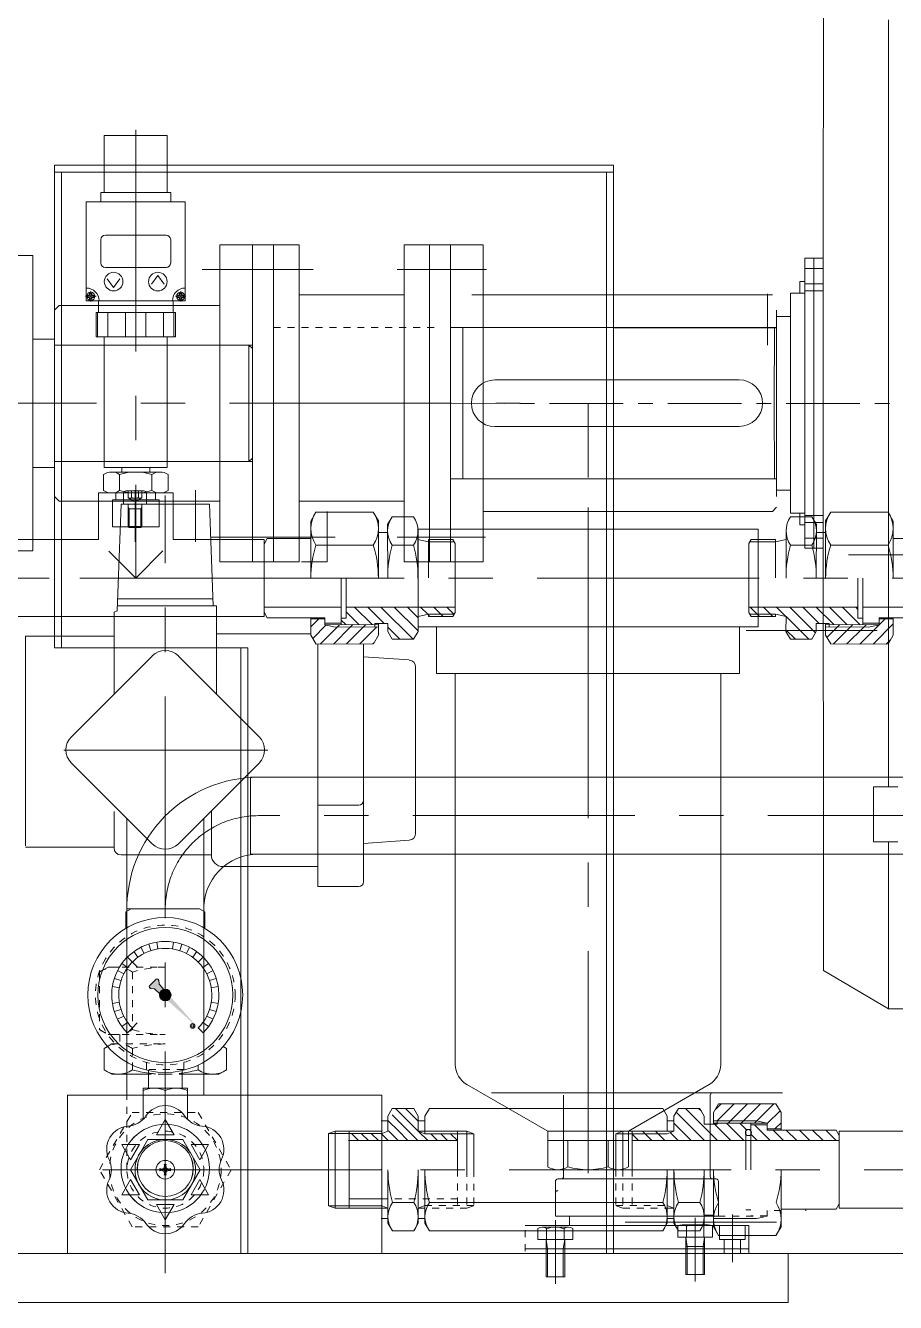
# Model space of a CAD drawing. Header units: inches. Extents: x 0 to 22015, y 0 to 16774.
# Drawn here: x 11176 to 11549, y 11273 to 11821 of the extents above; entities that cross this region are included whole.
import ezdxf

# ---------------------------------------------------------------- set-up
doc = ezdxf.new("R2010")
doc.units = ezdxf.units.IN
doc.header["$MEASUREMENT"] = 0
doc.linetypes.add('CENTER', pattern=[50.8, 31.75, -6.35, 6.35, -6.35])
doc.linetypes.add('EB_DASH', pattern=[6, 3, -3])
for name, color, linetype, lineweight in [('CAXA0', 7, 'Continuous', 5), ('CAXA1', 5, 'CENTER', 5), ('CAXA2', 6, 'EB_DASH', 5)]:
    doc.layers.add(name, color=color, linetype=linetype, lineweight=lineweight)

msp = doc.modelspace()

# ---------------------------------------------------------------- hatches: boundary and pattern name
at = {"layer": 'CAXA0', "linetype": 'Continuous', "lineweight": 5}
h = msp.add_hatch(color=7, dxfattribs=at)
h.paths.add_polyline_path([(11250.07, 11390.97), (11248.36, 11392.5), (11248.32, 11392.54), (11248.27, 11392.58), (11236.84, 11402.79), (11237.3, 11403.02), (11237.7, 11403.35), (11238.02, 11403.75), (11238.26, 11404.2)], flags=0)
h.paths.add_polyline_path([(11233.52, 11405.76), (11233.66, 11406.17), (11233.88, 11406.55), (11234.16, 11406.88), (11234.5, 11407.16), (11234.88, 11407.38), (11235.29, 11407.53), (11233.53, 11409.5), (11233.36, 11409.75), (11233.28, 11410.04), (11233.12, 11411.31), (11233.11, 11411.39), (11233.08, 11411.47), (11233.03, 11411.54), (11232.98, 11411.6), (11232.75, 11411.83), (11232.67, 11411.89), (11232.59, 11411.94), (11232.49, 11411.97), (11232.4, 11411.98), (11232.3, 11411.97), (11232.2, 11411.94), (11232.12, 11411.89), (11232.04, 11411.83), (11229.21, 11409), (11229.15, 11408.93), (11229.1, 11408.84), (11229.08, 11408.75), (11229.07, 11408.65), (11229.08, 11408.55), (11229.1, 11408.46), (11229.15, 11408.37), (11229.21, 11408.3), (11229.45, 11408.06), (11229.51, 11408.01), (11229.58, 11407.97), (11229.66, 11407.94), (11229.74, 11407.92), (11231, 11407.76), (11231.29, 11407.68), (11231.55, 11407.52)], flags=0)
msp.add_hatch(color=7, dxfattribs=at).paths.add_polyline_path([(11238.26, 11404.2), (11238.02, 11403.75), (11237.7, 11403.35), (11237.3, 11403.02), (11236.84, 11402.79), (11236.47, 11402.67), (11236.08, 11402.62), (11235.68, 11402.63), (11235.3, 11402.7), (11234.93, 11402.83), (11234.58, 11403.01), (11234.27, 11403.25), (11233.99, 11403.53), (11233.77, 11403.86), (11233.6, 11404.21), (11233.49, 11404.59), (11233.43, 11404.98), (11233.44, 11405.37), (11233.52, 11405.76), (11233.66, 11406.17), (11233.88, 11406.55), (11234.16, 11406.88), (11234.5, 11407.16), (11234.88, 11407.38), (11235.29, 11407.53), (11235.67, 11407.6), (11236.07, 11407.61), (11236.46, 11407.56), (11236.83, 11407.45), (11237.19, 11407.28), (11237.51, 11407.05), (11237.8, 11406.78), (11238.03, 11406.47), (11238.22, 11406.12), (11238.35, 11405.75), (11238.42, 11405.36), (11238.43, 11404.97), (11238.37, 11404.58)], flags=0)

# ---------------------------------------------------------------- linework, layer by layer
at = {"color": 7, "lineweight": 5}
for p, q in [((11518.46, 11721.39), (11518.49, 11852.59)), ((11546.43, 11823.72), (11546.43, 11790.32)), ((11546.43, 11790.32), (11546.43, 11527.92)), ((11510.46, 11721.36), (11510.53, 11659.12)), ((11510.46, 11721.36), (11518.46, 11721.36)), ((11514.46, 11721.36), (11514.45, 11659.12)), ((11518.46, 11721.39), (11518.45, 11659.12)), ((11510.47, 11717.04), (11518.46, 11717.04)), ((11508.44, 11711.36), (11508.44, 11706.36)), ((11508.44, 11711.36), (11510.47, 11711.36)), ((11510.47, 11710.36), (11518.46, 11710.35)), ((11504.43, 11696.36), (11504.43, 11706.36)), ((11504.43, 11706.36), (11510.48, 11706.36)), ((11510.48, 11707.36), (11518.46, 11707.35)), ((11498.43, 11691.42), (11498.43, 11696.42)), ((11498.43, 11696.42), (11504.43, 11696.42)), ((11504.43, 11696.36), (11504.44, 11659.12)), ((11358.43, 11659.12), (11358.43, 11691.62)), ((11358.43, 11691.62), (11498.43, 11691.42)), ((11497.43, 11691.42), (11497.37, 11659.12)), ((11498.43, 11691.42), (11498.43, 11626.82)), ((11377.37, 11669.12), (11482.36, 11669.18)), ((11358.43, 11659.12), (11358.43, 11626.62)), ((11497.43, 11626.82), (11497.37, 11659.12)), ((11504.43, 11621.88), (11504.44, 11659.12)), ((11510.46, 11596.88), (11510.53, 11659.12)), ((11514.46, 11596.88), (11514.45, 11659.12)), ((11518.46, 11596.85), (11518.45, 11659.12)), ((11377.37, 11649.12), (11482.37, 11649.18)), ((11358.43, 11626.62), (11498.43, 11626.82)), ((11498.43, 11626.82), (11498.43, 11621.82)), ((11498.43, 11621.82), (11504.43, 11621.82)), ((11504.43, 11621.88), (11504.43, 11611.88)), ((11504.43, 11611.88), (11510.48, 11611.88)), ((11508.44, 11606.88), (11508.44, 11611.88)), ((11510.48, 11610.88), (11518.46, 11610.89)), ((11508.44, 11606.88), (11510.47, 11606.88)), ((11510.47, 11607.88), (11518.46, 11607.89)), ((11510.47, 11601.2), (11518.46, 11601.2)), ((11510.46, 11596.88), (11518.46, 11596.89)), ((11518.46, 11596.85), (11518.49, 11465.65)), ((11546.43, 11494.52), (11546.43, 11527.92)), ((11540.01, 11494.52), (11550.41, 11494.52)), ((11540.01, 11494.52), (11540.01, 11470.87)), ((11540.01, 11470.87), (11550.42, 11470.85)), ((11546.43, 11399.22), (11546.43, 11470.85)), ((11518.51, 11415.65), (11518.49, 11465.65)), ((11518.51, 11415.65), (11546.44, 11399.21)), ((11546.43, 11399.22), (11556.44, 11399.22))]:
    msp.add_line(p, q, dxfattribs=at)
for centre, start, end in [((11377.37, 11659.12), 90, 270), ((11482.37, 11659.18), 270.0116, 90.0116)]:
    msp.add_arc(centre, 10, start, end, dxfattribs=at)
at = {"layer": 'CAXA0', "color": 7, "linetype": 'Continuous', "lineweight": 5}
for p, q in [((11209.75, 11774.11), (11236.75, 11774.11)), ((11209.75, 11774.11), (11209.75, 11749.61)), ((11236.75, 11774.11), (11236.75, 11749.61)), ((11188.42, 11554.12), (11188.42, 11761.39)), ((11188.42, 11761.39), (11428.42, 11761.39)), ((11188.42, 11758.39), (11428.42, 11758.39)), ((11188.43, 11701.11), (11188.43, 11761.39)), ((11191.42, 11554.12), (11191.42, 11758.39)), ((11425.42, 11294.12), (11425.42, 11758.39)), ((11428.42, 11294.12), (11428.42, 11761.39)), ((11208.25, 11749.61), (11238.25, 11749.61)), ((11208.25, 11749.61), (11208.25, 11745.61)), ((11238.25, 11749.61), (11238.25, 11745.61)), ((11202, 11745.61), (11244.5, 11745.61)), ((11202, 11745.61), (11202, 11703.11)), ((11244.5, 11745.61), (11244.5, 11703.11)), ((11210.25, 11731.36), (11236.25, 11731.36)), ((11208.25, 11729.36), (11208.25, 11719.36)), ((11238.25, 11729.36), (11238.25, 11719.36)), ((11259.39, 11601.87), (11259.39, 11727.12)), ((11293.39, 11727.12), (11259.39, 11727.12)), ((11273.39, 11591.12), (11273.39, 11727.12)), ((11282.39, 11608.87), (11282.39, 11727.12)), ((11293.39, 11591.12), (11293.39, 11727.12)), ((11372.43, 11727.12), (11338.43, 11727.12)), ((11338.43, 11591.12), (11338.43, 11727.12)), ((11349.43, 11591.12), (11349.43, 11727.12)), ((11358.43, 11591.12), (11358.43, 11727.12)), ((11372.43, 11612.62), (11372.43, 11727.12)), ((11179.12, 11722.57), (11162.12, 11722.57)), ((11179.12, 11595.72), (11179.12, 11722.57)), ((11210.25, 11717.36), (11236.25, 11717.36)), ((11211.02, 11712.52), (11213.75, 11708.81)), ((11216.48, 11712.52), (11213.75, 11708.81)), ((11230.02, 11710.21), (11232.75, 11713.92)), ((11235.48, 11710.21), (11232.75, 11713.92)), ((11202.7, 11704.56), (11202.7, 11705.56)), ((11203.45, 11705.56), (11202.7, 11705.56)), ((11203.45, 11704.56), (11202.7, 11704.56)), ((11204.45, 11706.31), (11203.45, 11706.31)), ((11203.45, 11705.56), (11203.45, 11706.31)), ((11203.45, 11703.81), (11203.45, 11704.56)), ((11204.45, 11703.81), (11203.45, 11703.81)), ((11204.45, 11705.56), (11204.45, 11706.31)), ((11205.2, 11705.56), (11204.45, 11705.56)), ((11204.45, 11703.81), (11204.45, 11704.56)), ((11205.2, 11704.56), (11204.45, 11704.56)), ((11205.2, 11704.56), (11205.2, 11705.56)), ((11241.31, 11705.56), (11241.31, 11704.56)), ((11242.06, 11705.56), (11241.31, 11705.56)), ((11242.06, 11704.56), (11241.31, 11704.56)), ((11243.06, 11706.31), (11242.06, 11706.31)), ((11242.06, 11706.31), (11242.06, 11705.56)), ((11242.06, 11704.56), (11242.06, 11703.81)), ((11243.06, 11703.81), (11242.06, 11703.81)), ((11243.06, 11706.31), (11243.06, 11705.56)), ((11243.81, 11705.56), (11243.06, 11705.56)), ((11243.81, 11704.56), (11243.06, 11704.56)), ((11243.06, 11704.56), (11243.06, 11703.81)), ((11243.81, 11705.56), (11243.81, 11704.56)), ((11338.43, 11705.62), (11293.39, 11705.62)), ((11496.58, 11705.62), (11367.59, 11705.62)), ((11190.43, 11701.11), (11188.43, 11699.11)), ((11188.43, 11619.13), (11188.43, 11699.12)), ((11190.43, 11701.11), (11259.39, 11701.11)), ((11202, 11703.11), (11244.5, 11703.11)), ((11206.25, 11698.11), (11240.25, 11698.11)), ((11206.25, 11698.11), (11206.25, 11687.61)), ((11206.82, 11687.61), (11206.82, 11698.11)), ((11207.25, 11703.11), (11207.25, 11698.11)), ((11211.21, 11687.61), (11211.21, 11698.11)), ((11218.85, 11687.61), (11218.85, 11698.11)), ((11227.62, 11687.61), (11227.62, 11698.11)), ((11235.23, 11687.61), (11235.23, 11698.11)), ((11239.25, 11703.11), (11239.25, 11698.11)), ((11239.67, 11687.61), (11239.67, 11698.11)), ((11240.25, 11698.11), (11240.25, 11687.61)), ((11498.43, 11619.13), (11498.43, 11699.12)), ((11206.25, 11687.61), (11240.25, 11687.61)), ((11209.75, 11687.61), (11209.75, 11631.61)), ((11236.75, 11687.61), (11236.75, 11631.61)), ((11358.43, 11691.62), (11493.58, 11691.62)), ((11358.43, 11691.62), (11498.43, 11691.62)), ((11358.43, 11691.62), (11358.43, 11626.62)), ((11363.64, 11691.61), (11363.64, 11626.61)), ((11498.43, 11691.62), (11498.43, 11626.62)), ((11188.43, 11686.62), (11179.12, 11686.62)), ((11188.43, 11684.12), (11273.39, 11684.12)), ((11271.87, 11684.12), (11273.37, 11682.62)), ((11271.87, 11684.12), (11271.87, 11659.12)), ((11273.37, 11680.12), (11273.37, 11659.12)), ((11271.87, 11634.12), (11271.87, 11659.1)), ((11273.37, 11638.1), (11273.37, 11659.1)), ((11188.43, 11634.12), (11273.39, 11634.12)), ((11271.87, 11634.12), (11273.37, 11635.62)), ((11188.43, 11631.62), (11179.12, 11631.62)), ((11209.39, 11621.63), (11209.39, 11628.59)), ((11209.75, 11631.61), (11236.75, 11631.61)), ((11212.86, 11629.61), (11233.64, 11629.61)), ((11216.32, 11628.59), (11216.32, 11621.63)), ((11217.25, 11631.61), (11217.25, 11629.61)), ((11229.25, 11631.61), (11229.25, 11629.61)), ((11230.18, 11628.59), (11230.18, 11621.63)), ((11237.11, 11621.63), (11237.11, 11628.59)), ((11219.02, 11621.53), (11226.84, 11621.53)), ((11282.38, 11591.12), (11282.38, 11626.62)), ((11282.39, 11591.12), (11282.39, 11626.62)), ((11358.43, 11626.62), (11498.43, 11626.62)), ((11363.64, 11626.62), (11493.58, 11626.62)), ((11190.43, 11617.13), (11188.43, 11619.13)), ((11188.43, 11554.12), (11188.43, 11617.13)), ((11190.43, 11617.13), (11259.39, 11617.13)), ((11239.25, 11620.61), (11207.25, 11620.61)), ((11207.25, 11620.61), (11207.25, 11601.11)), ((11207.25, 11620.61), (11207.25, 11601.11)), ((11239.25, 11620.61), (11207.25, 11620.61)), ((11239.25, 11620.61), (11207.25, 11620.61)), ((11207.25, 11620.61), (11207.25, 11600.61)), ((11212.86, 11620.61), (11233.64, 11620.61)), ((11213.25, 11617.61), (11233.25, 11617.61)), ((11213.25, 11617.61), (11213.25, 11606.11)), ((11214.75, 11620.61), (11214.75, 11617.61)), ((11216.93, 11615.83), (11215.32, 11569.99)), ((11216.93, 11615.83), (11254.93, 11615.83)), ((11218.04, 11615.83), (11218.04, 11620.55)), ((11227.82, 11615.83), (11218.04, 11615.83)), ((11219.93, 11606.28), (11219.93, 11615.83)), ((11225.93, 11606.28), (11225.93, 11615.83)), ((11227.82, 11620.55), (11227.82, 11615.83)), ((11231.75, 11620.61), (11231.75, 11617.61)), ((11233.25, 11617.61), (11233.25, 11606.11)), ((11239.25, 11620.61), (11239.25, 11601.11)), ((11239.25, 11620.61), (11239.25, 11601.11)), ((11239.25, 11620.61), (11239.25, 11600.61)), ((11254.93, 11615.83), (11256.46, 11572.13)), ((11293.39, 11617.13), (11338.43, 11617.13)), ((11220.38, 11613.83), (11219.93, 11614.61)), ((11225.93, 11613.83), (11219.93, 11613.83)), ((11220.38, 11605.83), (11220.38, 11613.83)), ((11225.48, 11613.83), (11225.93, 11614.61)), ((11225.48, 11605.83), (11225.48, 11613.83)), ((11259.38, 11591.12), (11259.38, 11612.62)), ((11259.39, 11591.12), (11259.39, 11612.62)), ((11298.41, 11608.58), (11300.6, 11612.37)), ((11300.6, 11612.37), (11325.22, 11612.4)), ((11305.4, 11591.12), (11305.4, 11612.62)), ((11305.4, 11591.12), (11305.4, 11612.62)), ((11327.41, 11608.61), (11325.22, 11612.4)), ((11331.41, 11607.1), (11333.31, 11610.4)), ((11333.31, 11610.4), (11342.5, 11610.41)), ((11372.43, 11591.12), (11372.43, 11612.62)), ((11496.58, 11612.62), (11372.43, 11612.62)), ((11498.43, 11614.47), (11496.58, 11612.62)), ((11513.57, 11610.4), (11504.38, 11610.41)), ((11515.47, 11607.1), (11513.57, 11610.4)), ((11519.47, 11608.61), (11521.67, 11612.4)), ((11546.29, 11612.37), (11521.67, 11612.4)), ((11548.47, 11608.58), (11546.29, 11612.37)), ((11213.25, 11606.11), (11233.25, 11606.11)), ((11219.93, 11606.28), (11225.93, 11606.28)), ((11220.38, 11605.83), (11219.93, 11606.28)), ((11220.38, 11605.83), (11225.48, 11605.83)), ((11225.48, 11605.83), (11225.93, 11606.28)), ((11298.43, 11584.07), (11298.41, 11608.58)), ((11327.41, 11608.61), (11327.43, 11584.1)), ((11331.41, 11607.1), (11331.43, 11584.1)), ((11490.43, 11605.11), (11344.43, 11605.11)), ((11344.44, 11563.11), (11344.44, 11605.11)), ((11490.44, 11563.11), (11490.44, 11605.11)), ((11515.47, 11607.1), (11515.45, 11584.1)), ((11519.47, 11608.61), (11519.45, 11584.1)), ((11548.45, 11584.07), (11548.47, 11608.58)), ((11154.43, 11600.61), (11207.25, 11600.61)), ((11239.25, 11600.61), (11278.36, 11600.61)), ((11278.36, 11598.71), (11279.71, 11601.05)), ((11278.36, 11600.61), (11278.36, 11567.61)), ((11279.71, 11601.05), (11298.42, 11601.07)), ((11327.42, 11603.6), (11331.42, 11603.6)), ((11344.43, 11584.11), (11344.41, 11604.34)), ((11348.92, 11599.62), (11344.42, 11600.61)), ((11348.92, 11600.62), (11359.42, 11600.63)), ((11348.93, 11584.12), (11348.92, 11600.62)), ((11348.92, 11599.62), (11360, 11599.63)), ((11360.42, 11598.89), (11359.4, 11600.65)), ((11486.47, 11598.89), (11487.48, 11600.65)), ((11497.97, 11599.62), (11486.89, 11599.63)), ((11497.97, 11600.62), (11487.47, 11600.63)), ((11497.95, 11584.12), (11497.97, 11600.62)), ((11497.97, 11599.62), (11502.47, 11600.61)), ((11502.45, 11584.11), (11502.47, 11604.34)), ((11519.47, 11603.6), (11515.47, 11603.6)), ((11567.18, 11601.05), (11548.47, 11601.07)), ((11179.12, 11595.72), (11161.94, 11595.72)), ((11223.25, 11584.11), (11211.69, 11595.67)), ((11223.25, 11584.11), (11211.69, 11595.67)), ((11223.25, 11584.11), (11234.92, 11595.78)), ((11223.25, 11584.11), (11234.92, 11595.78)), ((11300.61, 11598.22), (11325.23, 11598.25)), ((11333.33, 11598.25), (11342.51, 11598.26)), ((11360.45, 11569.36), (11360.42, 11598.89)), ((11486.44, 11569.36), (11486.47, 11598.89)), ((11513.56, 11598.25), (11504.37, 11598.26)), ((11546.28, 11598.22), (11521.65, 11598.25)), ((11529.29, 11594.12), (11560.15, 11594.12)), ((11273.38, 11591.12), (11259.38, 11591.12)), ((11293.39, 11591.12), (11259.39, 11591.12)), ((11305.4, 11591.12), (11294.4, 11591.12)), ((11372.43, 11591.12), (11338.43, 11591.12)), ((11361.45, 11591.12), (11350.45, 11591.12)), ((11311.45, 11564.08), (11311.43, 11584.08)), ((11313.55, 11566.84), (11313.53, 11584.09)), ((11533.34, 11566.84), (11533.35, 11584.09)), ((11535.43, 11564.08), (11535.45, 11584.08)), ((11256.36, 11575.13), (11215.5, 11575.13)), ((11257.92, 11572.13), (11215.5, 11572.13)), ((11257.92, 11534.3), (11257.92, 11572.13)), ((11038.44, 11567.61), (11278.36, 11567.61)), ((11213.94, 11534.3), (11213.94, 11569.42)), ((11278.38, 11571.55), (11311.44, 11571.58)), ((11278.39, 11569.38), (11279.74, 11567.05)), ((11279.73, 11567.05), (11304.45, 11567.08)), ((11298.45, 11559.56), (11298.45, 11567.07)), ((11298.45, 11566.57), (11304.45, 11566.58)), ((11298.45, 11563.09), (11301.93, 11566.57)), ((11304.45, 11564.08), (11304.45, 11567.08)), ((11311.45, 11566.83), (11313.55, 11566.84)), ((11313.54, 11571.59), (11360.44, 11571.63)), ((11319.08, 11564.09), (11313.55, 11569.62)), ((11324.74, 11564.1), (11317.23, 11571.59)), ((11329.9, 11564.6), (11322.89, 11571.59)), ((11342.36, 11557.81), (11328.55, 11571.6)), ((11344.45, 11561.37), (11334.21, 11571.6)), ((11344.45, 11567.03), (11339.86, 11571.61)), ((11348.95, 11568.62), (11344.45, 11567.61)), ((11344.45, 11561.11), (11344.45, 11567.61)), ((11348.6, 11568.54), (11345.52, 11571.61)), ((11348.95, 11568.62), (11360.02, 11568.63)), ((11348.95, 11567.62), (11348.95, 11568.62)), ((11349.52, 11567.62), (11348.95, 11568.19)), ((11348.95, 11567.62), (11359.45, 11567.63)), ((11354.18, 11568.62), (11351.18, 11571.62)), ((11355.18, 11567.62), (11354.18, 11568.62)), ((11359.84, 11568.63), (11356.83, 11571.62)), ((11360.45, 11569.36), (11359.43, 11567.6)), ((11359.95, 11568.51), (11359.84, 11568.63)), ((11533.34, 11571.59), (11486.44, 11571.63)), ((11486.44, 11569.36), (11487.45, 11567.6)), ((11497.94, 11568.62), (11486.86, 11568.63)), ((11490.06, 11568.62), (11487.05, 11571.63)), ((11497.94, 11567.62), (11487.44, 11567.63)), ((11491.07, 11567.62), (11490.06, 11568.62)), ((11495.73, 11568.62), (11492.72, 11571.62)), ((11496.73, 11567.62), (11495.73, 11568.62)), ((11497.94, 11567.62), (11497.94, 11568.62)), ((11497.94, 11568.62), (11502.44, 11567.61)), ((11502.39, 11567.62), (11498.39, 11571.62)), ((11502.43, 11561.11), (11502.44, 11567.61)), ((11512.23, 11557.8), (11502.44, 11567.57)), ((11515.12, 11560.57), (11504.06, 11571.61)), ((11516.74, 11564.6), (11509.72, 11571.61)), ((11522.91, 11564.09), (11515.39, 11571.6)), ((11528.58, 11564.09), (11521.06, 11571.6)), ((11534.24, 11564.08), (11526.72, 11571.59)), ((11533.34, 11570.64), (11532.39, 11571.59)), ((11535.44, 11566.83), (11533.34, 11566.84)), ((11534.19, 11555.78), (11544.96, 11566.57)), ((11568.5, 11571.55), (11535.44, 11571.58)), ((11542.43, 11564.08), (11542.44, 11567.08)), ((11567.15, 11567.05), (11542.44, 11567.08)), ((11548.44, 11566.57), (11542.44, 11566.58)), ((11548.43, 11559.56), (11548.44, 11567.07)), ((11299.24, 11558.21), (11304.98, 11563.96)), ((11302.46, 11555.78), (11309.75, 11563.08)), ((11304.45, 11564.78), (11311.45, 11564.78)), ((11304.45, 11564.08), (11327.45, 11564.1)), ((11308.95, 11563.08), (11304.45, 11564.08)), ((11304.98, 11563.96), (11305.09, 11564.08)), ((11308.12, 11555.78), (11315.41, 11563.09)), ((11308.95, 11563.08), (11327.67, 11563.1)), ((11309.75, 11563.08), (11310.75, 11564.08)), ((11313.43, 11564.09), (11311.45, 11566.06)), ((11313.77, 11555.79), (11321.07, 11563.09)), ((11315.41, 11563.09), (11316.41, 11564.09)), ((11319.43, 11555.79), (11326.72, 11563.1)), ((11321.07, 11563.09), (11322.06, 11564.09)), ((11325.95, 11564.6), (11331.45, 11564.6)), ((11325.95, 11563.1), (11325.95, 11564.6)), ((11327.45, 11559.59), (11327.45, 11564.6)), ((11331.45, 11561.1), (11331.45, 11564.6)), ((11336.7, 11557.81), (11331.45, 11563.05)), ((11331.45, 11561.1), (11333.36, 11557.8)), ((11344.45, 11561.11), (11342.55, 11557.81)), ((11490.43, 11563.11), (11344.44, 11563.11)), ((11352.44, 11543.11), (11352.44, 11563.11)), ((11482.43, 11543.11), (11482.43, 11563.11)), ((11485.3, 11561.62), (11531.58, 11561.62)), ((11495.35, 11561.61), (11541.64, 11561.61)), ((11506.56, 11557.81), (11502.43, 11561.93)), ((11502.43, 11561.11), (11504.33, 11557.81)), ((11515.43, 11561.1), (11513.52, 11557.8)), ((11515.43, 11561.1), (11515.44, 11564.6)), ((11520.94, 11564.6), (11515.44, 11564.6)), ((11537.94, 11563.08), (11519.22, 11563.1)), ((11519.43, 11559.59), (11519.44, 11564.6)), ((11542.43, 11564.08), (11519.43, 11564.1)), ((11520.02, 11558.57), (11524.53, 11563.09)), ((11520.93, 11563.1), (11520.94, 11564.6)), ((11522.9, 11555.79), (11530.18, 11563.09)), ((11524.53, 11563.09), (11525.53, 11564.09)), ((11528.54, 11555.79), (11535.82, 11563.08)), ((11530.18, 11563.09), (11531.17, 11564.09)), ((11542.44, 11564.78), (11535.44, 11564.78)), ((11535.82, 11563.08), (11536.82, 11564.08)), ((11537.94, 11563.08), (11542.43, 11564.08)), ((11539.84, 11555.78), (11548.43, 11564.39)), ((11175.93, 11559.13), (11213.94, 11559.13)), ((11175.93, 11469.13), (11175.93, 11559.13)), ((11298.45, 11560.08), (11257.92, 11560.08)), ((11298.45, 11559.56), (11300.65, 11555.77)), ((11300.65, 11555.77), (11325.27, 11555.8)), ((11301.44, 11451.63), (11301.44, 11555.77)), ((11321, 11453.63), (11321, 11555.79)), ((11325.09, 11555.8), (11325.52, 11556.23)), ((11327.45, 11559.59), (11325.27, 11555.8)), ((11333.36, 11557.8), (11342.55, 11557.81)), ((11513.52, 11557.8), (11504.33, 11557.81)), ((11519.43, 11559.59), (11521.62, 11555.8)), ((11546.24, 11555.77), (11521.62, 11555.8)), ((11545.48, 11555.77), (11547.28, 11557.57)), ((11548.43, 11559.56), (11546.24, 11555.77)), ((11188.42, 11554.12), (11271.42, 11554.12)), ((11195.63, 11515.98), (11230.27, 11550.63)), ((11241.59, 11550.63), (11276.24, 11515.98)), ((11268.42, 11294.12), (11268.42, 11554.12)), ((11271.42, 11294.12), (11271.42, 11554.12)), ((11340.63, 11548.92), (11321, 11550.24)), ((11343.43, 11474.53), (11343.43, 11545.92)), ((11482.43, 11543.11), (11352.43, 11543.11)), ((11360.43, 11375.29), (11360.43, 11543.11)), ((11474.43, 11375.29), (11474.43, 11543.11)), ((11230.27, 11470.02), (11195.63, 11504.67)), ((11241.59, 11470.02), (11276.24, 11504.67)), ((11589.94, 11498.59), (11272.5, 11498.59)), ((11272.5, 11465.59), (11272.5, 11498.54)), ((11319, 11486.62), (11301.44, 11486.62)), ((11213.94, 11468.36), (11213.94, 11483.92)), ((11219.47, 11362.11), (11219.44, 11480.86)), ((11252.47, 11362.11), (11252.44, 11480.87)), ((11255.74, 11484.18), (11255.74, 11465.23)), ((11175.93, 11468.63), (11213.94, 11468.63)), ((11175.93, 11468.63), (11182.35, 11468.63)), ((11213.94, 11468.23), (11213.94, 11468.36)), ((11340.63, 11471.54), (11321, 11470.21)), ((11255.74, 11465.23), (11216.94, 11465.23)), ((11589.94, 11465.59), (11272.5, 11465.59)), ((11301.44, 11460.23), (11260.74, 11460.23)), ((11319, 11451.63), (11301.44, 11451.63)), ((11221.27, 11442.09), (11218.94, 11440.74)), ((11218.94, 11440.74), (11218.94, 11433.7)), ((11250.61, 11442.09), (11219.44, 11442.09)), ((11250.61, 11442.09), (11252.94, 11440.74)), ((11252.94, 11440.74), (11252.94, 11433.68)), ((11226.85, 11422.93), (11225.49, 11425.61)), ((11229.75, 11424.14), (11228.82, 11426.99)), ((11232.8, 11424.87), (11232.33, 11427.83)), ((11239.06, 11424.87), (11239.53, 11427.83)), ((11242.11, 11424.14), (11243.04, 11426.99)), ((11245.01, 11422.93), (11246.37, 11425.61)), ((11219.75, 11416.87), (11217.32, 11418.63)), ((11221.79, 11419.26), (11219.67, 11421.38)), ((11223.91, 11417.14), (11221.79, 11419.26)), ((11224.18, 11421.29), (11222.41, 11423.72)), ((11247.69, 11421.29), (11249.45, 11423.72)), ((11250.07, 11419.26), (11252.19, 11421.38)), ((11252.11, 11416.87), (11254.54, 11418.63)), ((11218.11, 11414.19), (11215.44, 11415.56)), ((11253.75, 11414.19), (11256.42, 11415.56)), ((11216.18, 11408.24), (11213.21, 11408.71)), ((11216.91, 11411.29), (11214.06, 11412.22)), ((11232.04, 11411.83), (11229.21, 11409)), ((11229.45, 11408.06), (11229.21, 11408.3)), ((11229.74, 11407.92), (11231, 11407.76)), ((11231.55, 11407.52), (11233.52, 11405.76)), ((11232.98, 11411.6), (11232.75, 11411.83)), ((11233.12, 11411.31), (11233.28, 11410.04)), ((11233.53, 11409.5), (11235.29, 11407.53)), ((11254.95, 11411.29), (11257.81, 11412.22)), ((11255.68, 11408.24), (11258.65, 11408.71)), ((11216.18, 11401.99), (11213.21, 11401.52)), ((11255.68, 11401.99), (11258.65, 11401.52)), ((11216.91, 11398.93), (11214.06, 11398.01)), ((11254.95, 11398.93), (11257.81, 11398.01)), ((11218.11, 11396.03), (11215.44, 11394.67)), ((11219.75, 11393.36), (11217.32, 11391.6)), ((11223.91, 11393.09), (11221.79, 11390.97)), ((11252.11, 11393.36), (11254.54, 11391.6)), ((11253.75, 11396.03), (11256.42, 11394.67)), ((11221.79, 11390.97), (11219.67, 11388.85)), ((11250.07, 11390.97), (11252.19, 11388.85)), ((11211.08, 11383.02), (11209.64, 11382.18)), ((11209.64, 11382.18), (11209.64, 11372.99)), ((11209.64, 11382.18), (11209.64, 11372.99)), ((11260.78, 11383.02), (11262.24, 11382.18)), ((11262.24, 11382.18), (11262.24, 11372.99)), ((11262.24, 11382.18), (11262.24, 11372.99)), ((11221.79, 11375.02), (11221.79, 11372.99)), ((11250.07, 11375.02), (11250.07, 11372.99)), ((11212.94, 11371.09), (11209.64, 11372.99)), ((11212.94, 11371.09), (11209.64, 11372.99)), ((11212.94, 11371.09), (11228.68, 11371.09)), ((11228.68, 11365.11), (11228.68, 11372.66)), ((11243.18, 11365.11), (11243.18, 11372.66)), ((11258.92, 11371.09), (11243.18, 11371.09)), ((11258.92, 11371.09), (11262.22, 11372.99)), ((11258.94, 11371.09), (11262.24, 11372.99)), ((11258.94, 11371.09), (11262.24, 11372.99)), ((11245.43, 11365.11), (11226.43, 11365.11)), ((11226.43, 11351.74), (11226.43, 11365.11)), ((11235.93, 11364.11), (11235.93, 11357.59)), ((11245.43, 11351.74), (11245.43, 11365.11)), ((11400.11, 11346.6), (11365.43, 11366.63)), ((11434.75, 11346.6), (11469.43, 11366.63)), ((11193.94, 11362.11), (11328.94, 11362.11)), ((11193.94, 11294.12), (11193.94, 11362.11)), ((11328.94, 11362.11), (11328.94, 11294.12)), ((11500.93, 11363.12), (11375.93, 11363.12)), ((11406.93, 11327.12), (11406.93, 11362.12)), ((11469.93, 11327.12), (11469.93, 11362.12)), ((11471.33, 11354.62), (11473.52, 11358.41)), ((11472.1, 11355.95), (11474.56, 11358.41)), ((11472.92, 11351.11), (11480.22, 11358.41)), ((11498.14, 11358.41), (11473.52, 11358.41)), ((11478.58, 11351.11), (11485.88, 11358.41)), ((11484.23, 11351.11), (11491.53, 11358.41)), ((11489.88, 11351.1), (11497.19, 11358.41)), ((11500.33, 11354.62), (11498.14, 11358.41)), ((11331.53, 11353.12), (11333.4, 11356.42)), ((11331.53, 11353.12), (11331.53, 11346.62)), ((11331.53, 11346.62), (11331.53, 11353.11)), ((11333.4, 11356.42), (11342.63, 11356.42)), ((11333.88, 11353.11), (11333.4, 11353.6)), ((11333.44, 11356.42), (11342.63, 11356.42)), ((11340.38, 11346.62), (11333.88, 11353.11)), ((11338.13, 11353.11), (11334.82, 11356.42)), ((11344.53, 11346.71), (11338.13, 11353.11)), ((11342.37, 11353.11), (11339.06, 11356.42)), ((11344.53, 11350.95), (11342.37, 11353.11)), ((11344.53, 11353.11), (11342.63, 11356.42)), ((11344.53, 11353.11), (11344.53, 11346.62)), ((11344.53, 11353.11), (11344.53, 11346.62)), ((11347.41, 11353.12), (11349.31, 11356.42)), ((11347.41, 11353.12), (11347.41, 11345.53)), ((11349.31, 11356.42), (11449.53, 11356.42)), ((11349.31, 11356.42), (11406.59, 11356.42)), ((11451.43, 11353.11), (11449.53, 11356.41)), ((11451.43, 11353.11), (11451.43, 11346.62)), ((11454.33, 11353.11), (11456.24, 11356.41)), ((11454.33, 11353.11), (11454.33, 11346.61)), ((11467.42, 11342.62), (11455.28, 11354.75)), ((11465.43, 11356.41), (11456.24, 11356.41)), ((11473.07, 11342.62), (11459.28, 11356.41)), ((11466.1, 11355.24), (11464.93, 11356.41)), ((11467.33, 11353.11), (11465.43, 11356.41)), ((11467.33, 11353.11), (11467.33, 11349.61)), ((11471.33, 11354.62), (11471.33, 11349.61)), ((11494.33, 11349.9), (11499.87, 11355.43)), ((11500.33, 11354.62), (11500.33, 11347.11)), ((11235.93, 11351.61), (11232.18, 11345.11)), ((11235.93, 11351.61), (11239.68, 11345.11)), ((11328.63, 11351.12), (11331.53, 11351.12)), ((11336.14, 11346.62), (11331.53, 11351.22)), ((11344.53, 11351.12), (11347.43, 11351.12)), ((11451.43, 11351.12), (11454.33, 11351.12)), ((11461.76, 11342.62), (11454.33, 11350.04)), ((11472.83, 11349.61), (11467.33, 11349.61)), ((11489.84, 11351.11), (11471.33, 11351.11)), ((11494.33, 11350.11), (11471.33, 11350.11)), ((11478.73, 11342.62), (11471.73, 11349.61)), ((11472.83, 11351.11), (11472.83, 11349.61)), ((11472.83, 11351.03), (11472.92, 11351.11)), ((11484.39, 11342.62), (11476.89, 11350.11)), ((11477.58, 11350.11), (11478.58, 11351.11)), ((11485.3, 11347.36), (11482.55, 11350.11)), ((11483.23, 11350.11), (11484.23, 11351.11)), ((11487.33, 11347.36), (11485.23, 11347.36)), ((11485.23, 11347.36), (11485.23, 11330.11)), ((11487.33, 11350.11), (11487.33, 11330.11)), ((11494.33, 11349.41), (11487.33, 11349.41)), ((11487.33, 11349.41), (11487.33, 11330.11)), ((11488.89, 11350.11), (11489.88, 11351.1)), ((11495.71, 11342.61), (11488.91, 11349.41)), ((11489.84, 11351.11), (11494.33, 11350.11)), ((11494.33, 11350.11), (11494.33, 11347.11)), ((11500.33, 11347.61), (11494.33, 11347.61)), ((11497.7, 11347.61), (11500.33, 11350.24)), ((11220.93, 11330.11), (11228.43, 11343.1)), ((11220.94, 11330.11), (11228.44, 11343.1)), ((11228.43, 11343.1), (11243.43, 11343.1)), ((11228.44, 11343.1), (11243.44, 11343.1)), ((11239.68, 11345.11), (11232.18, 11345.11)), ((11243.43, 11343.1), (11250.93, 11330.11)), ((11243.44, 11343.1), (11250.94, 11330.11)), ((11308.94, 11346.62), (11305.94, 11345.62)), ((11305.94, 11314.62), (11305.94, 11345.62)), ((11305.94, 11345.62), (11328.94, 11345.62)), ((11308.94, 11313.62), (11308.94, 11346.62)), ((11308.94, 11346.62), (11328.94, 11346.62)), ((11314.68, 11342.62), (11314.63, 11342.66)), ((11361.41, 11342.62), (11314.63, 11342.62)), ((11314.94, 11346.62), (11314.94, 11342.61)), ((11314.94, 11342.61), (11314.94, 11313.62)), ((11318.92, 11342.62), (11316.01, 11345.53)), ((11323.17, 11342.62), (11320.25, 11345.53)), ((11327.41, 11342.62), (11324.49, 11345.53)), ((11328.63, 11345.53), (11331.53, 11346.62)), ((11331.65, 11342.62), (11328.71, 11345.56)), ((11331.9, 11346.62), (11331.53, 11346.98)), ((11335.9, 11342.62), (11331.9, 11346.62)), ((11340.14, 11342.62), (11336.14, 11346.62)), ((11344.38, 11342.62), (11340.38, 11346.62)), ((11344.53, 11346.62), (11365.44, 11346.62)), ((11344.53, 11346.62), (11347.41, 11345.53)), ((11348.62, 11342.62), (11344.68, 11346.56)), ((11347.41, 11345.53), (11368.43, 11345.53)), ((11352.87, 11342.62), (11349.95, 11345.53)), ((11357.11, 11342.62), (11354.19, 11345.53)), ((11361.35, 11342.62), (11358.43, 11345.53)), ((11361.41, 11346.62), (11361.41, 11330.12)), ((11365.43, 11346.62), (11368.37, 11345.53)), ((11365.43, 11346.62), (11365.43, 11330.11)), ((11368.43, 11345.53), (11368.43, 11330.11)), ((11434.75, 11346.6), (11400.11, 11346.6)), ((11400.11, 11331.38), (11400.11, 11346.6)), ((11434.75, 11342.6), (11400.11, 11342.6)), ((11408.77, 11331.38), (11408.77, 11342.6)), ((11426.1, 11331.38), (11426.1, 11342.6)), ((11432.33, 11346.62), (11429.33, 11345.53)), ((11429.33, 11345.53), (11451.43, 11345.53)), ((11429.33, 11345.53), (11429.33, 11330.12)), ((11432.33, 11346.62), (11454.33, 11346.62)), ((11432.33, 11346.62), (11432.33, 11330.12)), ((11434.75, 11331.38), (11434.75, 11346.6)), ((11436.33, 11346.62), (11436.33, 11330.12)), ((11439.13, 11342.62), (11436.33, 11345.41)), ((11523.33, 11342.62), (11436.33, 11342.62)), ((11441.79, 11345.62), (11440.79, 11346.62)), ((11444.79, 11342.62), (11441.79, 11345.62)), ((11447.44, 11345.62), (11446.44, 11346.62)), ((11450.45, 11342.62), (11447.44, 11345.62)), ((11451.43, 11346.62), (11454.33, 11346.62)), ((11451.43, 11345.53), (11454.33, 11346.62)), ((11452.25, 11346.47), (11452.1, 11346.62)), ((11456.1, 11342.62), (11452.85, 11345.87)), ((11490.05, 11342.61), (11487.33, 11345.33)), ((11525.33, 11342.61), (11487.33, 11342.61)), ((11523.99, 11347.11), (11494.33, 11347.11)), ((11501.36, 11342.61), (11496.86, 11347.11)), ((11507.02, 11342.61), (11502.52, 11347.11)), ((11512.68, 11342.61), (11508.18, 11347.11)), ((11518.33, 11342.61), (11513.83, 11347.11)), ((11523.99, 11342.61), (11519.49, 11347.11)), ((11525.33, 11344.78), (11523.99, 11347.11)), ((11525.33, 11346.61), (11525.33, 11313.61)), ((12364.53, 11346.61), (11525.33, 11346.61)), ((11217.31, 11340.86), (11221.06, 11334.36)), ((11217.31, 11340.86), (11224.82, 11340.86)), ((11221.06, 11334.36), (11224.82, 11340.86)), ((11254.55, 11340.86), (11247.04, 11340.86)), ((11247.04, 11340.86), (11250.8, 11334.36)), ((11254.55, 11340.86), (11250.8, 11334.36)), ((11235.31, 11330.74), (11234.39, 11330.39)), ((11235.31, 11330.74), (11235.65, 11331.65)), ((11235.58, 11330.47), (11235.31, 11330.74)), ((11235.82, 11330.71), (11235.33, 11330.22)), ((11235.49, 11332.53), (11235.82, 11330.71)), ((11236.33, 11332.31), (11235.53, 11332.31)), ((11236.04, 11330.71), (11235.82, 11330.71)), ((11236.37, 11332.53), (11236.04, 11330.71)), ((11236.53, 11330.22), (11236.04, 11330.71)), ((11236.55, 11330.74), (11236.21, 11331.65)), ((11236.55, 11330.74), (11236.29, 11330.47)), ((11236.55, 11330.74), (11237.47, 11330.39)), ((11217.31, 11319.36), (11221.06, 11325.86)), ((11228.43, 11317.12), (11220.93, 11330.11)), ((11228.44, 11317.12), (11220.94, 11330.11)), ((11224.82, 11319.36), (11221.06, 11325.86)), ((11233.51, 11330.55), (11235.33, 11330.22)), ((11233.51, 11329.67), (11235.33, 11330.01)), ((11233.73, 11330.51), (11233.73, 11329.71)), ((11235.31, 11329.49), (11234.39, 11329.83)), ((11235.58, 11329.76), (11235.31, 11329.49)), ((11235.31, 11329.49), (11235.65, 11328.57)), ((11235.33, 11330.22), (11235.33, 11330.01)), ((11235.82, 11329.51), (11235.33, 11330.01)), ((11235.49, 11327.69), (11235.82, 11329.51)), ((11235.53, 11327.91), (11236.33, 11327.91)), ((11235.82, 11329.51), (11236.04, 11329.51)), ((11236.04, 11329.51), (11236.53, 11330.01)), ((11236.37, 11327.69), (11236.04, 11329.51)), ((11236.55, 11329.49), (11236.21, 11328.57)), ((11236.29, 11329.76), (11236.55, 11329.49)), ((11238.35, 11330.55), (11236.53, 11330.22)), ((11236.53, 11330.01), (11236.53, 11330.22)), ((11238.35, 11329.67), (11236.53, 11330.01)), ((11236.55, 11329.49), (11237.47, 11329.83)), ((11238.13, 11330.51), (11238.13, 11329.71)), ((11250.93, 11330.11), (11243.43, 11317.12)), ((11250.94, 11330.11), (11243.44, 11317.12)), ((11250.8, 11325.86), (11247.04, 11319.36)), ((11254.55, 11319.36), (11250.8, 11325.86)), ((11331.53, 11330.12), (11331.53, 11307.11)), ((11331.53, 11330.11), (11331.53, 11307.11)), ((11344.53, 11330.12), (11344.53, 11307.11)), ((11344.53, 11330.12), (11344.53, 11307.11)), ((11344.53, 11307.11), (11344.53, 11330.11)), ((11347.41, 11330.12), (11347.41, 11307.11)), ((11347.41, 11330.11), (11347.41, 11307.11)), ((11472.43, 11326.12), (11404.43, 11326.12)), ((11405.93, 11326.12), (11404.43, 11326.12)), ((11430.42, 11330.1), (11404.44, 11330.1)), ((11451.43, 11330.12), (11451.43, 11307.11)), ((11451.43, 11330.12), (11451.43, 11309.12)), ((11451.43, 11307.11), (11451.43, 11330.11)), ((11454.33, 11330.11), (11454.33, 11307.11)), ((11467.33, 11330.12), (11467.33, 11307.11)), ((11467.33, 11307.11), (11467.33, 11330.11)), ((11471.33, 11305.6), (11471.33, 11330.11)), ((11500.33, 11330.11), (11500.33, 11305.6)), ((11403.43, 11310.12), (11403.43, 11325.12)), ((11473.43, 11310.12), (11473.43, 11325.12)), ((11217.31, 11319.36), (11224.82, 11319.36)), ((11243.43, 11317.12), (11228.43, 11317.12)), ((11243.44, 11317.12), (11228.44, 11317.12)), ((11235.93, 11308.61), (11232.18, 11315.11)), ((11239.68, 11315.11), (11232.18, 11315.11)), ((11235.93, 11308.61), (11239.68, 11315.11)), ((11254.55, 11319.36), (11247.04, 11319.36)), ((11305.94, 11314.62), (11328.94, 11314.62)), ((11308.94, 11313.62), (11305.94, 11314.62)), ((11314.94, 11317.62), (11328.94, 11317.62)), ((11328.63, 11314.7), (11331.53, 11313.61)), ((11342.63, 11315.96), (11333.44, 11315.96)), ((11344.53, 11313.62), (11347.41, 11314.7)), ((11449.53, 11315.96), (11349.31, 11315.96)), ((11465.43, 11315.96), (11456.24, 11315.96)), ((11525.33, 11315.45), (11523.99, 11313.11)), ((11308.94, 11313.62), (11328.94, 11313.62)), ((11328.63, 11313.61), (11331.53, 11313.61)), ((11328.63, 11309.12), (11331.56, 11309.12)), ((11331.53, 11307.11), (11331.53, 11313.61)), ((11344.51, 11309.12), (11347.43, 11309.12)), ((11344.53, 11310.61), (11344.53, 11307.11)), ((11347.41, 11307.11), (11347.41, 11313.61)), ((11473.43, 11310.12), (11403.43, 11310.12)), ((11409.53, 11306.12), (11409.53, 11310.12)), ((11451.43, 11313.62), (11454.33, 11313.62)), ((11451.43, 11310.61), (11451.43, 11307.11)), ((11451.43, 11309.12), (11454.36, 11309.12)), ((11454.33, 11307.11), (11454.33, 11313.61)), ((11471.33, 11310.61), (11467.33, 11310.61)), ((11467.33, 11310.61), (11467.33, 11307.11)), ((11467.33, 11306.12), (11467.33, 11310.12)), ((11471.33, 11310.61), (11471.33, 11305.6)), ((11489.84, 11309.11), (11471.33, 11309.11)), ((11500.33, 11305.6), (11500.33, 11313.11)), ((11523.99, 11313.11), (11500.33, 11313.11)), ((12364.53, 11313.61), (11525.33, 11313.61)), ((11331.53, 11307.11), (11333.44, 11303.81)), ((11333.44, 11303.81), (11342.63, 11303.81)), ((11344.53, 11307.11), (11342.63, 11303.81)), ((11347.41, 11307.11), (11349.31, 11303.81)), ((11349.31, 11303.81), (11449.53, 11303.81)), ((11486.43, 11306.12), (11390.43, 11306.12)), ((11395.92, 11304.81), (11395.92, 11300.11)), ((11397.79, 11305.41), (11409.05, 11305.41)), ((11399.67, 11304.81), (11399.67, 11300.11)), ((11407.18, 11304.81), (11407.18, 11300.11)), ((11410.93, 11304.81), (11410.93, 11300.11)), ((11433.43, 11307.61), (11498.43, 11307.61)), ((11451.43, 11307.11), (11449.53, 11303.81)), ((11454.33, 11307.11), (11456.24, 11303.81)), ((11455.93, 11305.83), (11455.93, 11301.13)), ((11465.43, 11303.81), (11456.24, 11303.81)), ((11457.81, 11306.43), (11469.06, 11306.43)), ((11459.68, 11305.83), (11459.68, 11301.13)), ((11467.33, 11307.11), (11465.43, 11303.81)), ((11467.19, 11305.83), (11467.19, 11301.13)), ((11470.94, 11305.83), (11470.94, 11301.13)), ((11471.33, 11305.6), (11473.52, 11301.81)), ((11473.93, 11300.12), (11473.93, 11306.12)), ((11484.93, 11300.12), (11484.93, 11306.12)), ((11486.43, 11294.12), (11486.43, 11306.12)), ((11500.33, 11305.6), (11498.14, 11301.81)), ((11395.92, 11300.11), (11410.93, 11300.11)), ((11399.42, 11300.11), (11407.42, 11300.11)), ((11399.42, 11300.11), (11399.42, 11284.11)), ((11399.42, 11300.11), (11400.02, 11296.11)), ((11407.42, 11300.11), (11406.82, 11296.11)), ((11407.42, 11300.11), (11407.42, 11284.11)), ((11455.93, 11301.13), (11470.94, 11301.13)), ((11459.44, 11301.13), (11467.44, 11301.13)), ((11459.44, 11301.13), (11459.44, 11285.13)), ((11459.44, 11301.13), (11460.04, 11297.13)), ((11467.44, 11301.13), (11466.84, 11297.13)), ((11467.44, 11301.13), (11467.44, 11285.13)), ((11498.14, 11301.81), (11473.52, 11301.81)), ((11484.93, 11300.12), (11473.93, 11300.12)), ((11475.93, 11294.12), (11475.93, 11300.12)), ((11482.93, 11294.12), (11482.93, 11300.12)), ((12308.43, 11294.12), (10758.43, 11294.12)), ((11346.03, 11294.12), (11131.03, 11294.12)), ((11231.48, 11294.12), (11135.48, 11294.12)), ((11486.43, 11296.12), (11390.43, 11296.12)), ((11486.43, 11294.12), (11390.43, 11294.12)), ((11399.42, 11296.11), (11407.42, 11296.11)), ((11400.02, 11296.11), (11400.02, 11284.11)), ((11406.82, 11296.11), (11406.82, 11284.11)), ((11459.44, 11297.13), (11467.44, 11297.13)), ((11460.04, 11297.13), (11460.04, 11285.13)), ((11466.84, 11297.13), (11466.84, 11285.13)), ((11503.43, 11273.11), (11503.43, 11294.12)), ((11503.43, 11273.11), (11503.43, 11289.11)), ((11399.42, 11284.11), (11407.42, 11284.11)), ((11459.44, 11285.13), (11467.44, 11285.13)), ((11503.43, 11273.11), (10888.43, 11273.11))]:
    msp.add_line(p, q, dxfattribs=at)
for centre, radius in [((11213.75, 11711.36), 4), ((11232.75, 11711.36), 4), ((11203.95, 11705.06), 1.75), ((11242.56, 11705.06), 1.75), ((11235.93, 11405.11), 33.25), ((11235.93, 11405.11), 29), ((11235.93, 11405.11), 2.5), ((11247.65, 11391.8), 1), ((11247.65, 11391.8), 0.5), ((11235.93, 11330.59), 19), ((11235.94, 11330.59), 19), ((11486.32, 11346.05), 1.32), ((11235.93, 11330.11), 13), ((11235.93, 11330.59), 12), ((11235.94, 11330.59), 12), ((11235.93, 11330.11), 4)]:
    msp.add_circle(centre, radius, dxfattribs=at)
for centre, radius, start, end in [((11210.25, 11729.36), 2, 90, 180), ((11236.25, 11729.36), 2, 0, 90), ((11210.25, 11719.36), 2, 180, 270), ((11236.25, 11719.36), 2, 270, 0), ((11202, 11703.11), 5.5, 0, 90), ((11244.5, 11703.11), 5.5, 90, 180), ((11212.86, 11623.23), 6.38, 57.1328, 122.8672), ((11223.25, 11605.61), 24, 73.2213, 106.7787), ((11233.64, 11623.23), 6.38, 57.1328, 122.8672), ((11212.86, 11627), 6.38, 237.1328, 302.8672), ((11223.25, 11644.61), 24, 253.2213, 286.7787), ((11219.02, 11620.55), 0.978, 90, 180), ((11226.84, 11620.55), 0.978, 0, 90), ((11233.64, 11627), 6.38, 237.1328, 302.8672), ((11310.94, 11605.31), 12.53, 145.6672, 214.4357), ((11314.89, 11605.31), 12.53, 325.6672, 34.4357), ((11342.05, 11604.34), 10.64, 145.2263, 214.8766), ((11333.78, 11604.33), 10.64, 325.2263, 34.8766), ((11513.11, 11604.33), 10.64, 145.1234, 214.7737), ((11504.83, 11604.34), 10.64, 325.1234, 34.7737), ((11532, 11605.31), 12.53, 145.5643, 214.3328), ((11535.94, 11605.31), 12.53, 325.5643, 34.3328), ((11345.26, 11584.11), 46.83, 162.4635, 180.0514), ((11280.6, 11584.06), 46.83, 0.0514, 17.6394), ((11384.93, 11584.15), 53.5, 164.7143, 180.0514), ((11290.94, 11584.07), 53.5, 0.0514, 15.3886), ((11555.95, 11584.07), 53.5, 164.6114, 179.9486), ((11461.96, 11584.15), 53.5, 359.9486, 15.2857), ((11566.28, 11584.06), 46.83, 162.3606, 179.9486), ((11501.62, 11584.11), 46.83, 359.9486, 17.5365), ((11235.93, 11514.13), 59.5, 110.1566, 111.6848), ((11235.93, 11544.98), 8, 45, 135), ((11340.43, 11545.92), 3, 0, 86.1339), ((11201.28, 11510.33), 8, 135, 225), ((11270.58, 11510.33), 8, 315, 45), ((11275.94, 11442.09), 56.5, 90, 181.0683), ((11319, 11488.62), 2, 270, 0), ((11340.43, 11474.53), 3, 273.8661, 0), ((11216.94, 11468.23), 3, 180, 270), ((11235.93, 11475.68), 8, 225, 315), ((11275.94, 11442.09), 23.5, 90, 182.6175), ((11260.74, 11465.23), 5, 180, 270), ((11319, 11453.63), 2, 270, 0), ((11235.93, 11405.11), 23, 315, 225), ((11235.93, 11405.11), 20, 315, 225), ((11229.57, 11408.65), 0.5, 135, 225), ((11229.8, 11408.42), 0.5, 225, 262.9298), ((11230.88, 11406.77), 1, 48.232, 82.9298), ((11232.4, 11411.48), 0.5, 45, 135), ((11232.63, 11411.25), 0.5, 7.0702, 45), ((11234.27, 11410.16), 1, 187.0702, 221.768), ((11370.43, 11375.29), 10, 180, 240), ((11464.43, 11375.29), 10, 300, 0), ((11215.71, 11381.73), 10.64, 235.1748, 304.8252), ((11215.71, 11381.73), 10.64, 235.1748, 304.8252), ((11235.94, 11424.58), 53.5, 254.6628, 262.2015), ((11235.92, 11424.58), 53.5, 277.7985, 285.3372), ((11256.15, 11381.73), 10.64, 235.1748, 304.8252), ((11231.18, 11353.33), 11.78, 66.2227, 113.7773), ((11240.68, 11353.27), 11.84, 66.3453, 113.6547), ((11470.93, 11362.12), 1, 90, 180), ((11219.36, 11358.81), 10, 274.0555, 325.9445), ((11235.93, 11347.61), 10, 34.0555, 145.9445), ((11252.5, 11358.81), 10, 214.0555, 265.9445), ((11220.78, 11338.86), 10, 94.0555, 205.9445), ((11251.09, 11338.86), 10, 334.0555, 85.9445), ((11202.79, 11330.11), 10, 334.0555, 25.9445), ((11269.07, 11330.11), 10, 154.0555, 205.9445), ((11404.44, 11338.08), 7.98, 237.1328, 302.8672), ((11417.43, 11360.1), 30, 253.2213, 286.7787), ((11430.42, 11338.08), 7.98, 237.1328, 302.8672), ((11220.78, 11321.36), 10, 154.0555, 265.9445), ((11251.09, 11321.36), 10, 274.0555, 25.9445), ((11385.03, 11330.11), 53.5, 180, 195.3372), ((11291.04, 11330.11), 53.5, 344.6628, 0), ((11400.9, 11330.11), 53.5, 180, 195.3372), ((11404.43, 11325.12), 1, 90, 180), ((11405.93, 11327.12), 1, 270, 0), ((11397.94, 11330.11), 53.5, 344.6628, 0), ((11507.83, 11330.11), 53.5, 180, 195.3372), ((11413.84, 11330.11), 53.5, 344.6628, 0), ((11470.93, 11327.12), 1, 180, 270), ((11518.16, 11330.11), 46.83, 180, 197.588), ((11472.43, 11325.12), 1, 0, 90), ((11453.51, 11330.11), 46.83, 342.412, 0), ((11342.17, 11309.89), 10.64, 145.1748, 214.8252), ((11333.9, 11309.89), 10.64, 325.1748, 34.8252), ((11358.04, 11309.89), 10.64, 145.1748, 214.8252), ((11440.8, 11309.89), 10.64, 325.1748, 34.8252), ((11464.97, 11309.89), 10.64, 145.1748, 214.8252), ((11456.7, 11309.89), 10.64, 325.1748, 34.8252), ((11483.86, 11308.89), 12.53, 145.6158, 214.3842), ((11487.81, 11308.89), 12.53, 325.6158, 34.3842), ((11219.36, 11301.41), 10, 34.0555, 85.9445), ((11252.5, 11301.41), 10, 94.0555, 145.9445), ((11235.93, 11312.61), 10, 214.0555, 325.9445), ((11397.79, 11302.19), 3.23, 54.43, 125.57), ((11403.42, 11293.41), 12, 71.7761, 108.2239), ((11409.05, 11302.19), 3.23, 54.43, 125.57), ((11457.81, 11303.2), 3.23, 54.43, 125.57), ((11463.44, 11294.43), 12, 71.7761, 108.2239), ((11469.06, 11303.2), 3.23, 54.43, 125.57)]:
    msp.add_arc(centre, radius, start, end, dxfattribs=at)
for p in [(11493.43, 11659.12), (11493.43, 11659.12), (11328.63, 11330.12), (11328.63, 11330.12)]:
    msp.add_point(p, dxfattribs=at)
at = {"layer": 'CAXA1', "linetype": 'CENTER', "lineweight": 5, "ltscale": 3}
for p, q in [((11223.25, 11776.57), (11223.25, 11601.89)), ((11251.71, 11716.61), (11299.39, 11716.61)), ((11335.44, 11716.62), (11373.86, 11716.62)), ((11206.2, 11705.06), (11201.7, 11705.06)), ((11203.95, 11702.81), (11203.95, 11707.31)), ((11244.81, 11705.06), (11240.31, 11705.06)), ((11242.56, 11707.31), (11242.56, 11702.81)), ((11494.43, 11706.12), (11494.43, 11684.12)), ((8520.32, 11659.12), (11388.37, 11659.12)), ((11417.43, 11328.66), (11417.43, 11659.23)), ((11417.43, 11512.94), (11417.43, 11655.3)), ((11222.93, 11621.83), (11222.93, 11599.61)), ((11223.25, 11623.61), (11223.25, 11598.11)), ((11223.25, 11623.61), (11223.25, 11584.11)), ((11248.93, 11621.83), (11248.93, 11599.61)), ((11235.93, 11285.65), (11235.93, 11619.58)), ((11255.78, 11601.62), (11308.93, 11601.62)), ((11255.79, 11601.62), (11308.93, 11601.62)), ((11335.55, 11601.62), (11373.39, 11601.62)), ((11223.25, 11584.11), (11223.25, 11598.11)), ((11223.25, 11584.11), (11223.25, 11598.11)), ((10938.43, 11584.11), (11589.93, 11584.11)), ((11257.56, 11584.11), (11199.29, 11584.11)), ((11257.56, 11584.11), (11199.29, 11584.11)), ((11279.94, 11510.23), (11192.31, 11510.23)), ((11589.94, 11482.09), (11275.94, 11482.09)), ((11235.93, 11323.11), (11235.93, 11337.11)), ((11262.93, 11330.11), (11208.93, 11330.11)), ((11220.64, 11330.11), (11246.33, 11330.11)), ((11223.09, 11330.11), (11248.78, 11330.11)), ((11223.09, 11330.11), (11248.78, 11330.11)), ((11242.93, 11330.11), (11228.93, 11330.11)), ((11231.2, 11330.11), (12308.43, 11330.11)), ((11302.94, 11330.12), (11328.63, 11330.12)), ((11463.44, 11309.43), (11463.44, 11282.13)), ((11479.43, 11290.37), (11479.43, 11310.81)), ((11403.42, 11308.41), (11403.42, 11281.11))]:
    msp.add_line(p, q, dxfattribs=at)
at = {"layer": 'CAXA1', "lineweight": 5}
msp.add_line((11299.24, 11659.11), (12703.77, 11658.93), dxfattribs=at)
at = {"layer": 'CAXA1', "linetype": 'CENTER', "lineweight": 5, "ltscale": 3}
msp.add_arc((11275.94, 11442.09), 40, 90, 180, dxfattribs=at)
at = {"layer": 'CAXA2', "color": 7, "linetype": 'EB_DASH', "lineweight": 5}
for p, q in [((11282.39, 11691.62), (11353.59, 11691.62)), ((11358.43, 11691.62), (11423.58, 11691.62)), ((11211.43, 11417.09), (11207.64, 11414.9)), ((11207.64, 11414.9), (11207.64, 11390.28)), ((11211.43, 11417.09), (11235.94, 11417.09)), ((11221.79, 11414.9), (11221.79, 11390.28)), ((11207.64, 11390.28), (11211.43, 11388.09)), ((11211.43, 11388.09), (11235.94, 11388.09)), ((11216.44, 11388.09), (11216.44, 11384.09)), ((11212.94, 11384.09), (11211.08, 11383.02)), ((11212.94, 11384.09), (11235.94, 11384.09)), ((11221.79, 11382.18), (11221.79, 11375.02)), ((11227.93, 11373.11), (11227.93, 11376.2)), ((11243.93, 11373.11), (11243.93, 11376.2)), ((11243.93, 11373.11), (11227.93, 11373.11)), ((11235.94, 11371.09), (11228.68, 11371.09)), ((11235.94, 11371.09), (11243.2, 11371.09)), ((11219.47, 11330.11), (11219.47, 11362.11)), ((11207.62, 11330.11), (11221.77, 11354.62)), ((11221.77, 11354.62), (11250.07, 11354.62)), ((11250.07, 11354.62), (11264.22, 11330.11)), ((11221.77, 11305.6), (11207.62, 11330.11)), ((11264.22, 11330.11), (11250.07, 11305.6)), ((11361.41, 11330.12), (11361.41, 11313.62)), ((11365.43, 11330.11), (11365.43, 11313.61)), ((11368.43, 11330.11), (11368.43, 11314.7)), ((11429.33, 11330.12), (11429.33, 11314.7)), ((11432.33, 11330.12), (11432.33, 11313.61)), ((11436.33, 11330.12), (11436.33, 11313.61)), ((11403.44, 11305.11), (11403.44, 11320.11)), ((11361.53, 11317.61), (11314.63, 11317.61)), ((11347.41, 11314.7), (11368.43, 11314.7)), ((11365.43, 11313.61), (11368.37, 11314.7)), ((11429.33, 11314.7), (11451.43, 11314.7)), ((11432.33, 11313.61), (11429.4, 11314.7)), ((11451.43, 11314.7), (11454.33, 11313.62)), ((11344.53, 11313.62), (11365.44, 11313.62)), ((11432.33, 11313.62), (11454.33, 11313.62)), ((11494.33, 11310.11), (11471.33, 11310.11)), ((11487.33, 11312.86), (11485.23, 11312.86)), ((11494.33, 11310.3), (11487.33, 11310.3)), ((11489.84, 11309.11), (11494.33, 11310.11)), ((11500.33, 11312.61), (11494.33, 11312.61)), ((11494.33, 11310.11), (11494.33, 11312.61)), ((11510.93, 11312.5), (11510.93, 11313.11)), ((11250.07, 11305.6), (11221.77, 11305.6)), ((11390.44, 11295.11), (11390.44, 11306.12))]:
    msp.add_line(p, q, dxfattribs=at)
at = {"layer": 'CAXA2', "color": 7, "lineweight": 5}
for p, q in [((11220.04, 11618.53), (11220.04, 11621.53)), ((11221.49, 11618.53), (11221.49, 11621.53)), ((11224.37, 11618.53), (11224.37, 11621.53)), ((11225.82, 11618.53), (11225.82, 11621.53)), ((11220.04, 11618.53), (11222.93, 11616.86)), ((11225.82, 11618.53), (11222.93, 11616.86))]:
    msp.add_line(p, q, dxfattribs=at)
at = {"layer": 'CAXA2', "color": 7, "linetype": 'EB_DASH', "lineweight": 5}
for centre, radius in [((11235.93, 11405.11), 30), ((11235.93, 11330.11), 24), ((11235.97, 11330.11), 16.5)]:
    msp.add_circle(centre, radius, dxfattribs=at)
at = {"layer": 'CAXA2', "color": 7, "lineweight": 5}
for centre, radius, start, end in [((11220.77, 11619.97), 1.61, 243.4349, 296.5651), ((11222.93, 11624.01), 5.67, 255.2529, 284.7471), ((11225.1, 11619.97), 1.61, 243.4349, 296.5651)]:
    msp.add_arc(centre, radius, start, end, dxfattribs=at)
at = {"layer": 'CAXA2', "color": 7, "linetype": 'EB_DASH', "lineweight": 5}
for centre, radius, start, end in [((11214.71, 11404.56), 12.53, 55.6158, 124.3842), ((11235.94, 11370.26), 46.83, 90, 107.588), ((11214.71, 11400.62), 12.53, 235.6158, 304.3842), ((11235.94, 11434.92), 46.83, 252.412, 270), ((11215.71, 11373.45), 10.64, 55.1748, 115.8317), ((11235.94, 11330.59), 53.5, 90, 105.3372), ((11235.94, 11424.58), 53.5, 262.2015, 270), ((11235.94, 11424.58), 53.5, 270, 277.7985), ((11404.44, 11320.11), 1, 90, 180)]:
    msp.add_arc(centre, radius, start, end, dxfattribs=at)

doc.saveas('drawing.dxf')
